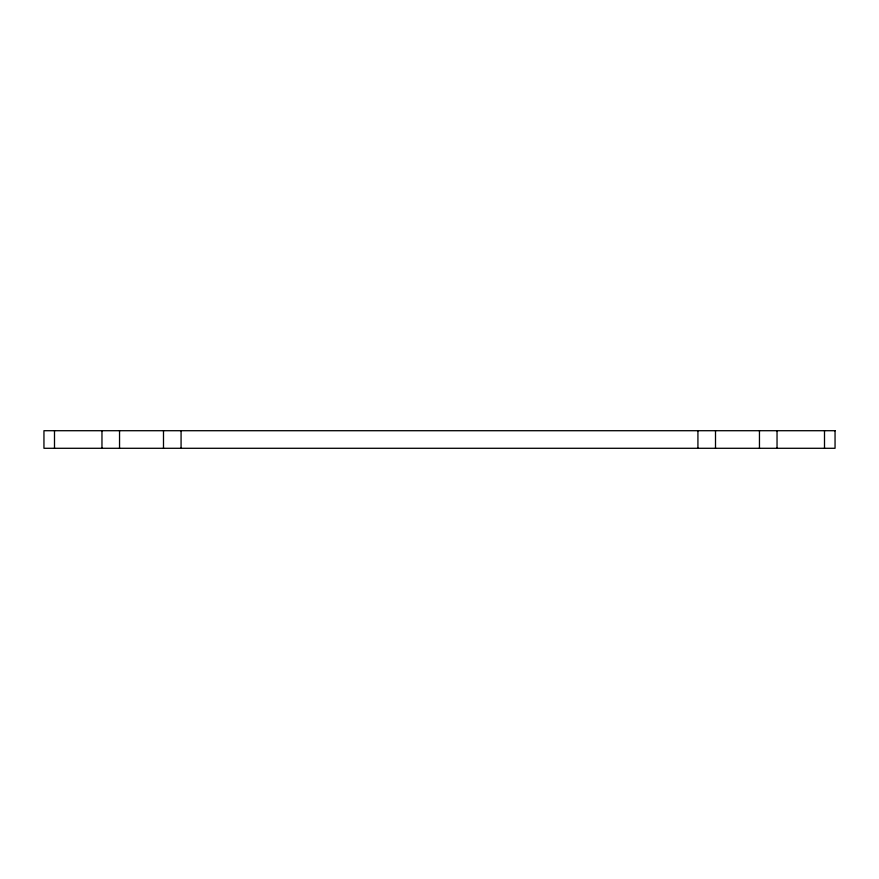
<?xml version="1.0" encoding="UTF-8"?>
<svg xmlns="http://www.w3.org/2000/svg" width="879" height="879" viewBox="0 0 879 879"><rect width="100%" height="100%" fill="white"/><g stroke="black" fill="none" stroke-linecap="round" stroke-linejoin="round"><path stroke-width="1.32" d="M824.502 430.71L824.502 448.29M777.036 430.71L777.036 448.29M759.456 430.71L759.456 448.29M715.506 430.71L715.506 448.29M697.926 430.71L697.926 448.29M181.074 430.71L181.074 448.29M163.494 430.71L163.494 448.29M119.544 430.71L119.544 448.29M101.964 430.71L101.964 448.29M54.498 430.71L54.498 448.29M835.05 430.71L43.95 430.71L43.95 448.29L835.05 448.29L835.05 430.71"/></g></svg>
